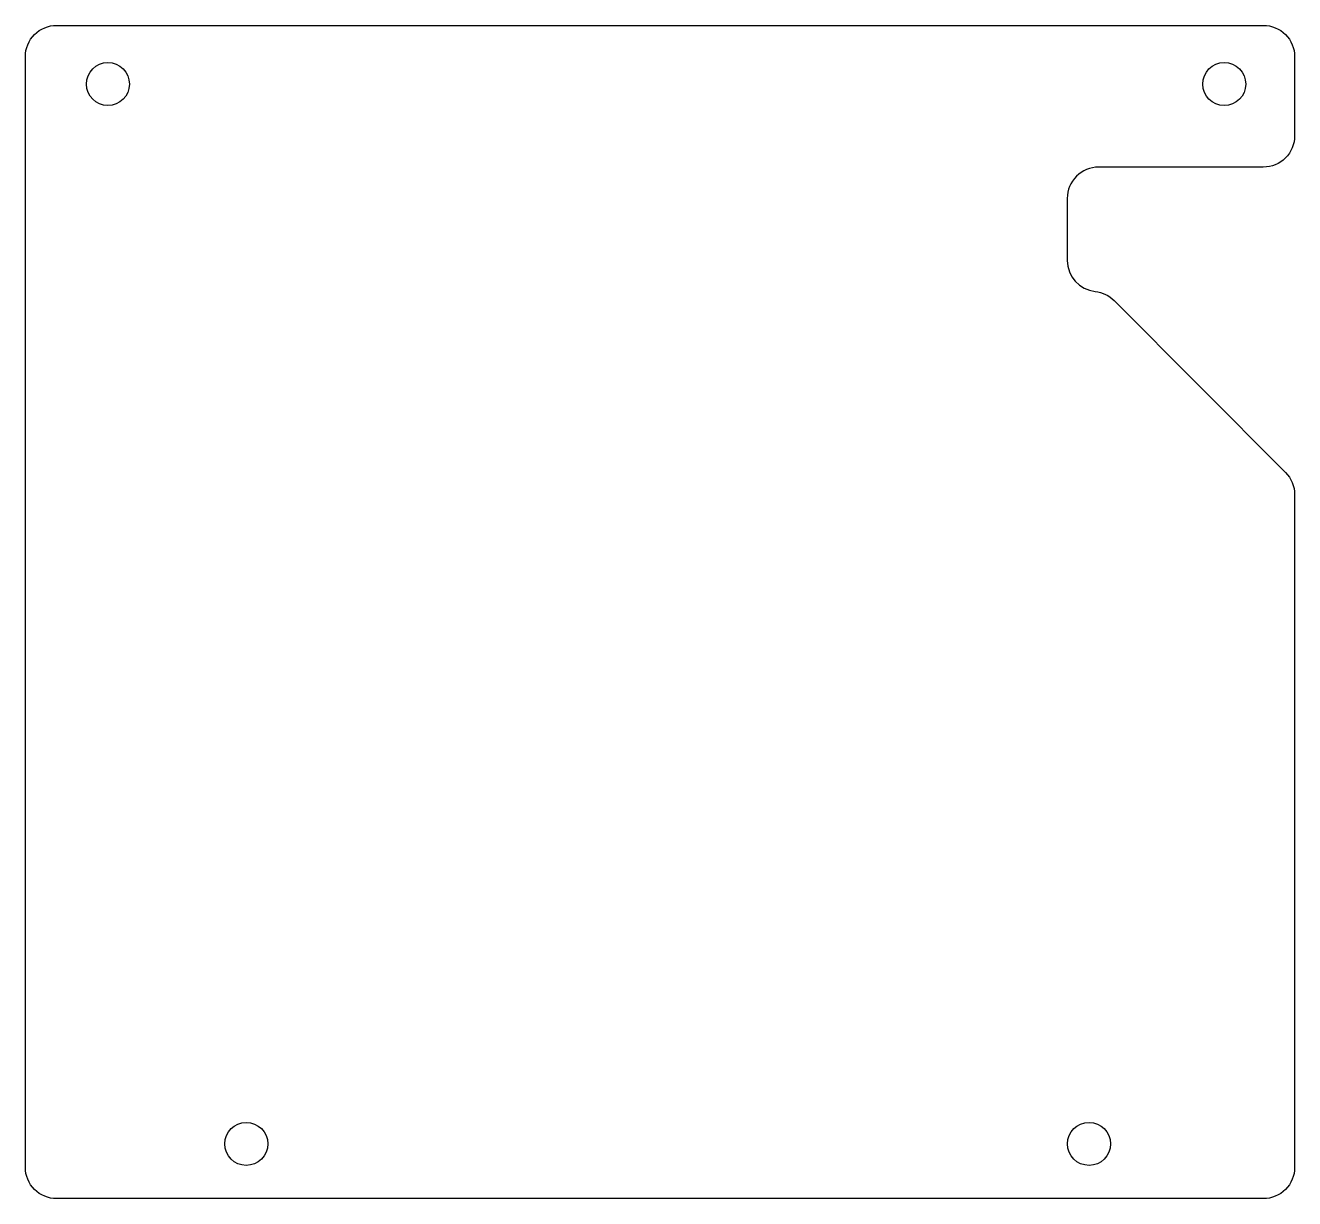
# Model space of a CAD drawing. Header units: millimetres. Extents: x -195 to -113.9, y 59.7 to 134.7.
import ezdxf

# ---------------------------------------------------------------- set-up
doc = ezdxf.new("R2010")
doc.units = ezdxf.units.MM
doc.layers.get('0').update_dxf_attribs({"linetype": 'CONTINUOUS'})

msp = doc.modelspace()

# ---------------------------------------------------------------- linework, layer by layer
for points in [[(-128.413, 119.633, 0.383322), (-126.626, 117.645, -0.17177), (-125.422, 117.068), (-114.468, 106.077, -0.198483), (-113.884, 104.665), (-113.884, 61.656, -0.414214), (-115.884, 59.656), (-193, 59.656, -0.414214), (-195, 61.656), (-195, 132.656, -0.414214), (-193, 134.656), (-115.884, 134.656, -0.414214), (-113.884, 132.656), (-113.884, 127.594, -0.414214), (-115.884, 125.594), (-126.413, 125.594, 0.414214), (-128.413, 123.594)], [(-115.884, 59.656), (-193, 59.656, -0.414214), (-195, 61.656), (-195, 132.656, -0.414214), (-193, 134.656), (-115.884, 134.656, -0.414214), (-113.884, 132.656), (-113.884, 127.594, -0.414214), (-115.884, 125.594), (-126.413, 125.594, 0.414214), (-128.413, 123.594), (-128.413, 119.633, 0.383322), (-126.626, 117.645, -0.17177), (-125.422, 117.068), (-114.468, 106.077, -0.198483), (-113.884, 104.665), (-113.884, 61.656, -0.414214)]]:
    msp.add_lwpolyline(points, format="xyb", close=True)
for centre in [(-189.726, 130.905), (-189.726, 130.905), (-118.384, 130.905), (-118.384, 130.905), (-180.884, 63.156), (-180.884, 63.156), (-127.024, 63.156), (-127.024, 63.156)]:
    msp.add_circle(centre, 1.375)

doc.saveas('drawing.dxf')
